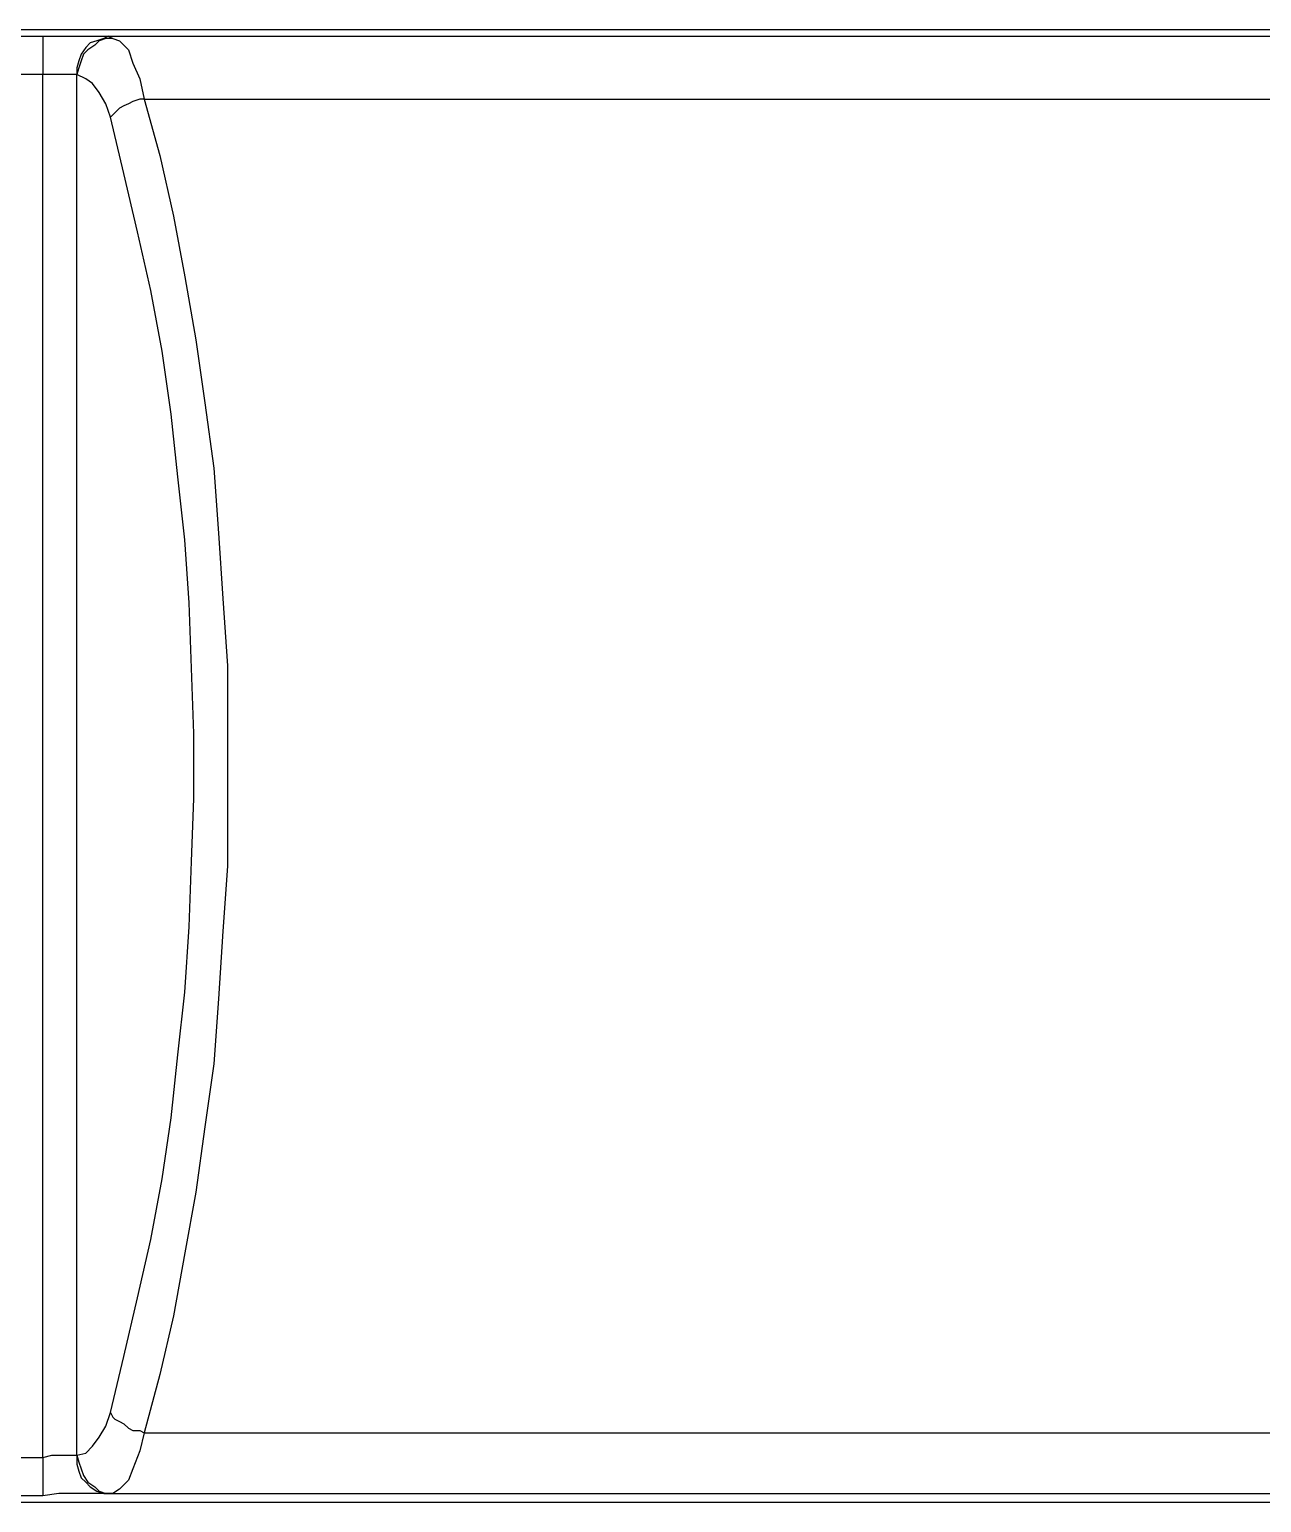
# Model space of a CAD drawing. Header units: centimetres. Extents: x -8.4 to 3.7, y -7.8 to 8.
# Drawn here: x -4.096 to -3.129, y -0.448 to 0.708 of the extents above; entities that cross this region are included whole.
import ezdxf

# ---------------------------------------------------------------- set-up
doc = ezdxf.new("R2010")
doc.units = ezdxf.units.CM
doc.header["$MEASUREMENT"] = 0
doc.layers.add('Layer 1', color=7, linetype='Continuous')

msp = doc.modelspace()

# ---------------------------------------------------------------- linework, layer by layer
at = {"layer": 'Layer 1', "lineweight": 25}
for points in [[(-5.72329, 0.70803), (-5.72329, 0.70803), (-2.46998, 0.70803), (-2.46998, 0.70803)], [(-4.10634, 0.70274), (-4.10634, 0.70274), (-4.08516, 0.70274), (-4.08516, 0.70274)], [(-4.03397, 0.70274), (-4.03397, 0.70274), (-2.24579, 0.70274), (-2.24579, 0.70274)], [(-4.03397, 0.70274), (-4.03397, 0.70274), (-4.03044, 0.70097), (-4.03044, 0.70097)], [(-4.08516, 0.67273), (-4.08516, 0.67273), (-4.10634, 0.67273), (-4.10634, 0.67273)], [(-4.08516, -0.41288), (-4.08516, -0.41288), (-4.08516, 0.67273), (-4.08516, 0.67273)], [(-4.05868, -0.41111), (-4.05868, -0.41111), (-4.05868, 0.67273), (-4.05868, 0.67273)], [(-4.05868, 0.67273), (-4.05868, 0.67273), (-4.05868, 0.67273), (-4.05868, 0.67273)], [(-4.00573, 0.65331), (-4.00573, 0.65331), (-2.27404, 0.65331), (-2.27404, 0.65331)], [(-4.00573, -0.39346), (-4.00573, -0.39346), (-2.27404, -0.39346), (-2.27404, -0.39346)], [(-4.10634, -0.41288), (-4.10634, -0.41288), (-4.08516, -0.41288), (-4.08516, -0.41288)], [(-4.05868, -0.41111), (-4.05868, -0.41111), (-4.05868, -0.41111), (-4.05868, -0.41111)], [(-2.46998, -0.44819), (-2.46998, -0.44819), (-5.72329, -0.44819), (-5.72329, -0.44819)], [(-4.08516, -0.44289), (-4.08516, -0.44289), (-4.10634, -0.44289), (-4.10634, -0.44289)], [(-4.03397, -0.44112), (-4.03397, -0.44112), (-2.24579, -0.44112), (-2.24579, -0.44112)], [(-4.03044, -0.44112), (-4.03044, -0.44112), (-4.03397, -0.44112), (-4.03397, -0.44112)]]:
    msp.add_open_spline(points, degree=3, dxfattribs=at)
for points, knots in [([(-4.08516, 0.70274), (-4.08516, 0.70274), (-4.0728, 0.70274), (-4.0728, 0.70274), (-4.0728, 0.70274), (-4.0728, 0.70274), (-4.06045, 0.70274), (-4.06045, 0.70274), (-4.06045, 0.70274), (-4.06045, 0.70274), (-4.04986, 0.70274), (-4.04986, 0.70274), (-4.04986, 0.70274), (-4.04986, 0.70274), (-4.04103, 0.70274), (-4.04103, 0.70274), (-4.04103, 0.70274), (-4.04103, 0.70274), (-4.03397, 0.70274), (-4.03397, 0.70274)], [0, 0, 0, 0, 0.1666667, 0.1666667, 0.1666667, 0.1666667, 0.3333333, 0.3333333, 0.3333333, 0.3333333, 0.5, 0.5, 0.5, 0.5, 0.6666667, 0.6666667, 0.6666667, 0.6666667, 1, 1, 1, 1]), ([(-4.08516, 0.70274), (-4.08516, 0.70274), (-4.08516, 0.70274), (-4.08516, 0.70274), (-4.08516, 0.70274), (-4.08516, 0.70274), (-4.08516, 0.70097), (-4.08516, 0.70097), (-4.08516, 0.70097), (-4.08516, 0.70097), (-4.08516, 0.69744), (-4.08516, 0.69744), (-4.08516, 0.69744), (-4.08516, 0.69744), (-4.08516, 0.69391), (-4.08516, 0.69391), (-4.08516, 0.69391), (-4.08516, 0.69391), (-4.08516, 0.68862), (-4.08516, 0.68862), (-4.08516, 0.68862), (-4.08516, 0.68862), (-4.08516, 0.68332), (-4.08516, 0.68332), (-4.08516, 0.68332), (-4.08516, 0.68332), (-4.08516, 0.67803), (-4.08516, 0.67803), (-4.08516, 0.67803), (-4.08516, 0.67803), (-4.08516, 0.67273), (-4.08516, 0.67273)], [0, 0, 0, 0, 0.1111111, 0.1111111, 0.1111111, 0.1111111, 0.2222222, 0.2222222, 0.2222222, 0.2222222, 0.3333333, 0.3333333, 0.3333333, 0.3333333, 0.4444444, 0.4444444, 0.4444444, 0.4444444, 0.5555556, 0.5555556, 0.5555556, 0.5555556, 0.6666667, 0.6666667, 0.6666667, 0.6666667, 0.7777778, 0.7777778, 0.7777778, 0.7777778, 1, 1, 1, 1]), ([(-4.03397, 0.70274), (-4.03397, 0.70274), (-4.0375, 0.70097), (-4.0375, 0.70097), (-4.0375, 0.70097), (-4.0375, 0.70097), (-4.04279, 0.69921), (-4.04279, 0.69921), (-4.04279, 0.69921), (-4.04279, 0.69921), (-4.04809, 0.69744), (-4.04809, 0.69744), (-4.04809, 0.69744), (-4.04809, 0.69744), (-4.05162, 0.69391), (-4.05162, 0.69391), (-4.05162, 0.69391), (-4.05162, 0.69391), (-4.05515, 0.68862), (-4.05515, 0.68862), (-4.05515, 0.68862), (-4.05515, 0.68862), (-4.05692, 0.68332), (-4.05692, 0.68332), (-4.05692, 0.68332), (-4.05692, 0.68332), (-4.05868, 0.67803), (-4.05868, 0.67803), (-4.05868, 0.67803), (-4.05868, 0.67803), (-4.05868, 0.67273), (-4.05868, 0.67273)], [0, 0, 0, 0, 0.1111111, 0.1111111, 0.1111111, 0.1111111, 0.2222222, 0.2222222, 0.2222222, 0.2222222, 0.3333333, 0.3333333, 0.3333333, 0.3333333, 0.4444444, 0.4444444, 0.4444444, 0.4444444, 0.5555556, 0.5555556, 0.5555556, 0.5555556, 0.6666667, 0.6666667, 0.6666667, 0.6666667, 0.7777778, 0.7777778, 0.7777778, 0.7777778, 1, 1, 1, 1]), ([(-4.03044, 0.70097), (-4.03044, 0.70097), (-4.03573, 0.70097), (-4.03573, 0.70097), (-4.03573, 0.70097), (-4.03573, 0.70097), (-4.04103, 0.69921), (-4.04103, 0.69921), (-4.04103, 0.69921), (-4.04103, 0.69921), (-4.04456, 0.69568), (-4.04456, 0.69568), (-4.04456, 0.69568), (-4.04456, 0.69568), (-4.04986, 0.69215), (-4.04986, 0.69215), (-4.04986, 0.69215), (-4.04986, 0.69215), (-4.05339, 0.68862), (-4.05339, 0.68862), (-4.05339, 0.68862), (-4.05339, 0.68862), (-4.05515, 0.68332), (-4.05515, 0.68332), (-4.05515, 0.68332), (-4.05515, 0.68332), (-4.05692, 0.67803), (-4.05692, 0.67803), (-4.05692, 0.67803), (-4.05692, 0.67803), (-4.05868, 0.67273), (-4.05868, 0.67273)], [0, 0, 0, 0, 0.1111111, 0.1111111, 0.1111111, 0.1111111, 0.2222222, 0.2222222, 0.2222222, 0.2222222, 0.3333333, 0.3333333, 0.3333333, 0.3333333, 0.4444444, 0.4444444, 0.4444444, 0.4444444, 0.5555556, 0.5555556, 0.5555556, 0.5555556, 0.6666667, 0.6666667, 0.6666667, 0.6666667, 0.7777778, 0.7777778, 0.7777778, 0.7777778, 1, 1, 1, 1]), ([(-4.03044, 0.70097), (-4.03044, 0.70097), (-4.02514, 0.69921), (-4.02514, 0.69921), (-4.02514, 0.69921), (-4.02514, 0.69921), (-4.01808, 0.69215), (-4.01808, 0.69215), (-4.01808, 0.69215), (-4.01808, 0.69215), (-4.01455, 0.68155), (-4.01455, 0.68155), (-4.01455, 0.68155), (-4.01455, 0.68155), (-4.00925, 0.6692), (-4.00925, 0.6692), (-4.00925, 0.6692), (-4.00925, 0.6692), (-4.00573, 0.65331), (-4.00573, 0.65331)], [0, 0, 0, 0, 0.1666667, 0.1666667, 0.1666667, 0.1666667, 0.3333333, 0.3333333, 0.3333333, 0.3333333, 0.5, 0.5, 0.5, 0.5, 0.6666667, 0.6666667, 0.6666667, 0.6666667, 1, 1, 1, 1]), ([(-4.05868, 0.67273), (-4.05868, 0.67273), (-4.06221, 0.67273), (-4.06221, 0.67273), (-4.06221, 0.67273), (-4.06221, 0.67273), (-4.06751, 0.67273), (-4.06751, 0.67273), (-4.06751, 0.67273), (-4.06751, 0.67273), (-4.0728, 0.67273), (-4.0728, 0.67273), (-4.0728, 0.67273), (-4.0728, 0.67273), (-4.0781, 0.67273), (-4.0781, 0.67273), (-4.0781, 0.67273), (-4.0781, 0.67273), (-4.08516, 0.67273), (-4.08516, 0.67273)], [0, 0, 0, 0, 0.1666667, 0.1666667, 0.1666667, 0.1666667, 0.3333333, 0.3333333, 0.3333333, 0.3333333, 0.5, 0.5, 0.5, 0.5, 0.6666667, 0.6666667, 0.6666667, 0.6666667, 1, 1, 1, 1]), ([(-4.0322, 0.63919), (-4.0322, 0.63919), (-4.03573, 0.64978), (-4.03573, 0.64978), (-4.03573, 0.64978), (-4.03573, 0.64978), (-4.04103, 0.65861), (-4.04103, 0.65861), (-4.04103, 0.65861), (-4.04103, 0.65861), (-4.04632, 0.66567), (-4.04632, 0.66567), (-4.04632, 0.66567), (-4.04632, 0.66567), (-4.05162, 0.6692), (-4.05162, 0.6692), (-4.05162, 0.6692), (-4.05162, 0.6692), (-4.05868, 0.67273), (-4.05868, 0.67273)], [0, 0, 0, 0, 0.1666667, 0.1666667, 0.1666667, 0.1666667, 0.3333333, 0.3333333, 0.3333333, 0.3333333, 0.5, 0.5, 0.5, 0.5, 0.6666667, 0.6666667, 0.6666667, 0.6666667, 1, 1, 1, 1]), ([(-4.00573, 0.65331), (-4.00573, 0.65331), (-4.00925, 0.65331), (-4.00925, 0.65331), (-4.00925, 0.65331), (-4.00925, 0.65331), (-4.01455, 0.65155), (-4.01455, 0.65155), (-4.01455, 0.65155), (-4.01455, 0.65155), (-4.01808, 0.64978), (-4.01808, 0.64978), (-4.01808, 0.64978), (-4.01808, 0.64978), (-4.02161, 0.64801), (-4.02161, 0.64801), (-4.02161, 0.64801), (-4.02161, 0.64801), (-4.02514, 0.64625), (-4.02514, 0.64625), (-4.02514, 0.64625), (-4.02514, 0.64625), (-4.02867, 0.64272), (-4.02867, 0.64272), (-4.02867, 0.64272), (-4.02867, 0.64272), (-4.03044, 0.64095), (-4.03044, 0.64095), (-4.03044, 0.64095), (-4.03044, 0.64095), (-4.0322, 0.63919), (-4.0322, 0.63919)], [0, 0, 0, 0, 0.1111111, 0.1111111, 0.1111111, 0.1111111, 0.2222222, 0.2222222, 0.2222222, 0.2222222, 0.3333333, 0.3333333, 0.3333333, 0.3333333, 0.4444444, 0.4444444, 0.4444444, 0.4444444, 0.5555556, 0.5555556, 0.5555556, 0.5555556, 0.6666667, 0.6666667, 0.6666667, 0.6666667, 0.7777778, 0.7777778, 0.7777778, 0.7777778, 1, 1, 1, 1]), ([(-4.00573, 0.65331), (-4.00573, 0.65331), (-3.99337, 0.60918), (-3.99337, 0.60918), (-3.99337, 0.60918), (-3.99337, 0.60918), (-3.98277, 0.56152), (-3.98277, 0.56152), (-3.98277, 0.56152), (-3.98277, 0.56152), (-3.97395, 0.51386), (-3.97395, 0.51386), (-3.97395, 0.51386), (-3.97395, 0.51386), (-3.96513, 0.46444), (-3.96513, 0.46444), (-3.96513, 0.46444), (-3.96513, 0.46444), (-3.95807, 0.41501), (-3.95807, 0.41501), (-3.95807, 0.41501), (-3.95807, 0.41501), (-3.951, 0.36382), (-3.951, 0.36382), (-3.951, 0.36382), (-3.951, 0.36382), (-3.94747, 0.31263), (-3.94747, 0.31263), (-3.94747, 0.31263), (-3.94747, 0.31263), (-3.94394, 0.26143), (-3.94394, 0.26143), (-3.94394, 0.26143), (-3.94394, 0.26143), (-3.94041, 0.20848), (-3.94041, 0.20848), (-3.94041, 0.20848), (-3.94041, 0.20848), (-3.94041, 0.15728), (-3.94041, 0.15728), (-3.94041, 0.15728), (-3.94041, 0.15728), (-3.94041, 0.10433), (-3.94041, 0.10433), (-3.94041, 0.10433), (-3.94041, 0.10433), (-3.94041, 0.05138), (-3.94041, 0.05138), (-3.94041, 0.05138), (-3.94041, 0.05138), (-3.94394, 0.00018), (-3.94394, 0.00018), (-3.94394, 0.00018), (-3.94394, 0.00018), (-3.94747, -0.05277), (-3.94747, -0.05277), (-3.94747, -0.05277), (-3.94747, -0.05277), (-3.951, -0.10397), (-3.951, -0.10397), (-3.951, -0.10397), (-3.951, -0.10397), (-3.95807, -0.15339), (-3.95807, -0.15339), (-3.95807, -0.15339), (-3.95807, -0.15339), (-3.96513, -0.20458), (-3.96513, -0.20458), (-3.96513, -0.20458), (-3.96513, -0.20458), (-3.97395, -0.25224), (-3.97395, -0.25224), (-3.97395, -0.25224), (-3.97395, -0.25224), (-3.98277, -0.30167), (-3.98277, -0.30167), (-3.98277, -0.30167), (-3.98277, -0.30167), (-3.99337, -0.34757), (-3.99337, -0.34757), (-3.99337, -0.34757), (-3.99337, -0.34757), (-4.00573, -0.39346), (-4.00573, -0.39346)], [0, 0, 0, 0, 0.0454545, 0.0454545, 0.0454545, 0.0454545, 0.0909091, 0.0909091, 0.0909091, 0.0909091, 0.1363636, 0.1363636, 0.1363636, 0.1363636, 0.1818182, 0.1818182, 0.1818182, 0.1818182, 0.2272727, 0.2272727, 0.2272727, 0.2272727, 0.2727273, 0.2727273, 0.2727273, 0.2727273, 0.3181818, 0.3181818, 0.3181818, 0.3181818, 0.3636364, 0.3636364, 0.3636364, 0.3636364, 0.4090909, 0.4090909, 0.4090909, 0.4090909, 0.4545455, 0.4545455, 0.4545455, 0.4545455, 0.5, 0.5, 0.5, 0.5, 0.5454545, 0.5454545, 0.5454545, 0.5454545, 0.5909091, 0.5909091, 0.5909091, 0.5909091, 0.6363636, 0.6363636, 0.6363636, 0.6363636, 0.6818182, 0.6818182, 0.6818182, 0.6818182, 0.7272727, 0.7272727, 0.7272727, 0.7272727, 0.7727273, 0.7727273, 0.7727273, 0.7727273, 0.8181818, 0.8181818, 0.8181818, 0.8181818, 0.8636364, 0.8636364, 0.8636364, 0.8636364, 0.9090909, 0.9090909, 0.9090909, 0.9090909, 1, 1, 1, 1]), ([(-4.0322, -0.37757), (-4.0322, -0.37757), (-4.02161, -0.33344), (-4.02161, -0.33344), (-4.02161, -0.33344), (-4.02161, -0.33344), (-4.01102, -0.28755), (-4.01102, -0.28755), (-4.01102, -0.28755), (-4.01102, -0.28755), (-4.00043, -0.24166), (-4.00043, -0.24166), (-4.00043, -0.24166), (-4.00043, -0.24166), (-3.9916, -0.19399), (-3.9916, -0.19399), (-3.9916, -0.19399), (-3.9916, -0.19399), (-3.98454, -0.14633), (-3.98454, -0.14633), (-3.98454, -0.14633), (-3.98454, -0.14633), (-3.97925, -0.09691), (-3.97925, -0.09691), (-3.97925, -0.09691), (-3.97925, -0.09691), (-3.97395, -0.04748), (-3.97395, -0.04748), (-3.97395, -0.04748), (-3.97395, -0.04748), (-3.97042, 0.00371), (-3.97042, 0.00371), (-3.97042, 0.00371), (-3.97042, 0.00371), (-3.96865, 0.0549), (-3.96865, 0.0549), (-3.96865, 0.0549), (-3.96865, 0.0549), (-3.96689, 0.10433), (-3.96689, 0.10433), (-3.96689, 0.10433), (-3.96689, 0.10433), (-3.96689, 0.15552), (-3.96689, 0.15552), (-3.96689, 0.15552), (-3.96689, 0.15552), (-3.96865, 0.20671), (-3.96865, 0.20671), (-3.96865, 0.20671), (-3.96865, 0.20671), (-3.97042, 0.25791), (-3.97042, 0.25791), (-3.97042, 0.25791), (-3.97042, 0.25791), (-3.97395, 0.30733), (-3.97395, 0.30733), (-3.97395, 0.30733), (-3.97395, 0.30733), (-3.97925, 0.35676), (-3.97925, 0.35676), (-3.97925, 0.35676), (-3.97925, 0.35676), (-3.98454, 0.40618), (-3.98454, 0.40618), (-3.98454, 0.40618), (-3.98454, 0.40618), (-3.9916, 0.45561), (-3.9916, 0.45561), (-3.9916, 0.45561), (-3.9916, 0.45561), (-4.00043, 0.50327), (-4.00043, 0.50327), (-4.00043, 0.50327), (-4.00043, 0.50327), (-4.01102, 0.54917), (-4.01102, 0.54917), (-4.01102, 0.54917), (-4.01102, 0.54917), (-4.02161, 0.59506), (-4.02161, 0.59506), (-4.02161, 0.59506), (-4.02161, 0.59506), (-4.0322, 0.63919), (-4.0322, 0.63919)], [0, 0, 0, 0, 0.0454545, 0.0454545, 0.0454545, 0.0454545, 0.0909091, 0.0909091, 0.0909091, 0.0909091, 0.1363636, 0.1363636, 0.1363636, 0.1363636, 0.1818182, 0.1818182, 0.1818182, 0.1818182, 0.2272727, 0.2272727, 0.2272727, 0.2272727, 0.2727273, 0.2727273, 0.2727273, 0.2727273, 0.3181818, 0.3181818, 0.3181818, 0.3181818, 0.3636364, 0.3636364, 0.3636364, 0.3636364, 0.4090909, 0.4090909, 0.4090909, 0.4090909, 0.4545455, 0.4545455, 0.4545455, 0.4545455, 0.5, 0.5, 0.5, 0.5, 0.5454545, 0.5454545, 0.5454545, 0.5454545, 0.5909091, 0.5909091, 0.5909091, 0.5909091, 0.6363636, 0.6363636, 0.6363636, 0.6363636, 0.6818182, 0.6818182, 0.6818182, 0.6818182, 0.7272727, 0.7272727, 0.7272727, 0.7272727, 0.7727273, 0.7727273, 0.7727273, 0.7727273, 0.8181818, 0.8181818, 0.8181818, 0.8181818, 0.8636364, 0.8636364, 0.8636364, 0.8636364, 0.9090909, 0.9090909, 0.9090909, 0.9090909, 1, 1, 1, 1]), ([(-4.05868, -0.41111), (-4.05868, -0.41111), (-4.05162, -0.40935), (-4.05162, -0.40935), (-4.05162, -0.40935), (-4.05162, -0.40935), (-4.04632, -0.40405), (-4.04632, -0.40405), (-4.04632, -0.40405), (-4.04632, -0.40405), (-4.04103, -0.39699), (-4.04103, -0.39699), (-4.04103, -0.39699), (-4.04103, -0.39699), (-4.03573, -0.38817), (-4.03573, -0.38817), (-4.03573, -0.38817), (-4.03573, -0.38817), (-4.0322, -0.37757), (-4.0322, -0.37757)], [0, 0, 0, 0, 0.1666667, 0.1666667, 0.1666667, 0.1666667, 0.3333333, 0.3333333, 0.3333333, 0.3333333, 0.5, 0.5, 0.5, 0.5, 0.6666667, 0.6666667, 0.6666667, 0.6666667, 1, 1, 1, 1]), ([(-4.0322, -0.37757), (-4.0322, -0.37757), (-4.03044, -0.38111), (-4.03044, -0.38111), (-4.03044, -0.38111), (-4.03044, -0.38111), (-4.02867, -0.38287), (-4.02867, -0.38287), (-4.02867, -0.38287), (-4.02867, -0.38287), (-4.02514, -0.38464), (-4.02514, -0.38464), (-4.02514, -0.38464), (-4.02514, -0.38464), (-4.02161, -0.3864), (-4.02161, -0.3864), (-4.02161, -0.3864), (-4.02161, -0.3864), (-4.01808, -0.38993), (-4.01808, -0.38993), (-4.01808, -0.38993), (-4.01808, -0.38993), (-4.01455, -0.3917), (-4.01455, -0.3917), (-4.01455, -0.3917), (-4.01455, -0.3917), (-4.00925, -0.3917), (-4.00925, -0.3917), (-4.00925, -0.3917), (-4.00925, -0.3917), (-4.00573, -0.39346), (-4.00573, -0.39346)], [0, 0, 0, 0, 0.1111111, 0.1111111, 0.1111111, 0.1111111, 0.2222222, 0.2222222, 0.2222222, 0.2222222, 0.3333333, 0.3333333, 0.3333333, 0.3333333, 0.4444444, 0.4444444, 0.4444444, 0.4444444, 0.5555556, 0.5555556, 0.5555556, 0.5555556, 0.6666667, 0.6666667, 0.6666667, 0.6666667, 0.7777778, 0.7777778, 0.7777778, 0.7777778, 1, 1, 1, 1]), ([(-4.00573, -0.39346), (-4.00573, -0.39346), (-4.00925, -0.40759), (-4.00925, -0.40759), (-4.00925, -0.40759), (-4.00925, -0.40759), (-4.01455, -0.42171), (-4.01455, -0.42171), (-4.01455, -0.42171), (-4.01455, -0.42171), (-4.01808, -0.43053), (-4.01808, -0.43053), (-4.01808, -0.43053), (-4.01808, -0.43053), (-4.02514, -0.43759), (-4.02514, -0.43759), (-4.02514, -0.43759), (-4.02514, -0.43759), (-4.03044, -0.44112), (-4.03044, -0.44112)], [0, 0, 0, 0, 0.1666667, 0.1666667, 0.1666667, 0.1666667, 0.3333333, 0.3333333, 0.3333333, 0.3333333, 0.5, 0.5, 0.5, 0.5, 0.6666667, 0.6666667, 0.6666667, 0.6666667, 1, 1, 1, 1]), ([(-4.08516, -0.41288), (-4.08516, -0.41288), (-4.0781, -0.41111), (-4.0781, -0.41111), (-4.0781, -0.41111), (-4.0781, -0.41111), (-4.0728, -0.41111), (-4.0728, -0.41111), (-4.0728, -0.41111), (-4.0728, -0.41111), (-4.06751, -0.41111), (-4.06751, -0.41111), (-4.06751, -0.41111), (-4.06751, -0.41111), (-4.06221, -0.41111), (-4.06221, -0.41111), (-4.06221, -0.41111), (-4.06221, -0.41111), (-4.05868, -0.41111), (-4.05868, -0.41111)], [0, 0, 0, 0, 0.1666667, 0.1666667, 0.1666667, 0.1666667, 0.3333333, 0.3333333, 0.3333333, 0.3333333, 0.5, 0.5, 0.5, 0.5, 0.6666667, 0.6666667, 0.6666667, 0.6666667, 1, 1, 1, 1]), ([(-4.08516, -0.41288), (-4.08516, -0.41288), (-4.08516, -0.41817), (-4.08516, -0.41817), (-4.08516, -0.41817), (-4.08516, -0.41817), (-4.08516, -0.42347), (-4.08516, -0.42347), (-4.08516, -0.42347), (-4.08516, -0.42347), (-4.08516, -0.42877), (-4.08516, -0.42877), (-4.08516, -0.42877), (-4.08516, -0.42877), (-4.08516, -0.4323), (-4.08516, -0.4323), (-4.08516, -0.4323), (-4.08516, -0.4323), (-4.08516, -0.43759), (-4.08516, -0.43759), (-4.08516, -0.43759), (-4.08516, -0.43759), (-4.08516, -0.43936), (-4.08516, -0.43936), (-4.08516, -0.43936), (-4.08516, -0.43936), (-4.08516, -0.44112), (-4.08516, -0.44112), (-4.08516, -0.44112), (-4.08516, -0.44112), (-4.08516, -0.44289), (-4.08516, -0.44289)], [0, 0, 0, 0, 0.1111111, 0.1111111, 0.1111111, 0.1111111, 0.2222222, 0.2222222, 0.2222222, 0.2222222, 0.3333333, 0.3333333, 0.3333333, 0.3333333, 0.4444444, 0.4444444, 0.4444444, 0.4444444, 0.5555556, 0.5555556, 0.5555556, 0.5555556, 0.6666667, 0.6666667, 0.6666667, 0.6666667, 0.7777778, 0.7777778, 0.7777778, 0.7777778, 1, 1, 1, 1]), ([(-4.05868, -0.41111), (-4.05868, -0.41111), (-4.05692, -0.41641), (-4.05692, -0.41641), (-4.05692, -0.41641), (-4.05692, -0.41641), (-4.05515, -0.42171), (-4.05515, -0.42171), (-4.05515, -0.42171), (-4.05515, -0.42171), (-4.05339, -0.427), (-4.05339, -0.427), (-4.05339, -0.427), (-4.05339, -0.427), (-4.04986, -0.4323), (-4.04986, -0.4323), (-4.04986, -0.4323), (-4.04986, -0.4323), (-4.04456, -0.43583), (-4.04456, -0.43583), (-4.04456, -0.43583), (-4.04456, -0.43583), (-4.04103, -0.43936), (-4.04103, -0.43936), (-4.04103, -0.43936), (-4.04103, -0.43936), (-4.03573, -0.44112), (-4.03573, -0.44112), (-4.03573, -0.44112), (-4.03573, -0.44112), (-4.03044, -0.44112), (-4.03044, -0.44112)], [0, 0, 0, 0, 0.1111111, 0.1111111, 0.1111111, 0.1111111, 0.2222222, 0.2222222, 0.2222222, 0.2222222, 0.3333333, 0.3333333, 0.3333333, 0.3333333, 0.4444444, 0.4444444, 0.4444444, 0.4444444, 0.5555556, 0.5555556, 0.5555556, 0.5555556, 0.6666667, 0.6666667, 0.6666667, 0.6666667, 0.7777778, 0.7777778, 0.7777778, 0.7777778, 1, 1, 1, 1]), ([(-4.05868, -0.41111), (-4.05868, -0.41111), (-4.05868, -0.41817), (-4.05868, -0.41817), (-4.05868, -0.41817), (-4.05868, -0.41817), (-4.05692, -0.42347), (-4.05692, -0.42347), (-4.05692, -0.42347), (-4.05692, -0.42347), (-4.05515, -0.42877), (-4.05515, -0.42877), (-4.05515, -0.42877), (-4.05515, -0.42877), (-4.05162, -0.4323), (-4.05162, -0.4323), (-4.05162, -0.4323), (-4.05162, -0.4323), (-4.04809, -0.43583), (-4.04809, -0.43583), (-4.04809, -0.43583), (-4.04809, -0.43583), (-4.04279, -0.43936), (-4.04279, -0.43936), (-4.04279, -0.43936), (-4.04279, -0.43936), (-4.0375, -0.44112), (-4.0375, -0.44112), (-4.0375, -0.44112), (-4.0375, -0.44112), (-4.03397, -0.44112), (-4.03397, -0.44112)], [0, 0, 0, 0, 0.1111111, 0.1111111, 0.1111111, 0.1111111, 0.2222222, 0.2222222, 0.2222222, 0.2222222, 0.3333333, 0.3333333, 0.3333333, 0.3333333, 0.4444444, 0.4444444, 0.4444444, 0.4444444, 0.5555556, 0.5555556, 0.5555556, 0.5555556, 0.6666667, 0.6666667, 0.6666667, 0.6666667, 0.7777778, 0.7777778, 0.7777778, 0.7777778, 1, 1, 1, 1]), ([(-4.03397, -0.44112), (-4.03397, -0.44112), (-4.04103, -0.44112), (-4.04103, -0.44112), (-4.04103, -0.44112), (-4.04103, -0.44112), (-4.04986, -0.44112), (-4.04986, -0.44112), (-4.04986, -0.44112), (-4.04986, -0.44112), (-4.06045, -0.44112), (-4.06045, -0.44112), (-4.06045, -0.44112), (-4.06045, -0.44112), (-4.0728, -0.44112), (-4.0728, -0.44112), (-4.0728, -0.44112), (-4.0728, -0.44112), (-4.08516, -0.44289), (-4.08516, -0.44289)], [0, 0, 0, 0, 0.1666667, 0.1666667, 0.1666667, 0.1666667, 0.3333333, 0.3333333, 0.3333333, 0.3333333, 0.5, 0.5, 0.5, 0.5, 0.6666667, 0.6666667, 0.6666667, 0.6666667, 1, 1, 1, 1])]:
    msp.add_open_spline(points, degree=3, knots=knots, dxfattribs=at)

doc.saveas('drawing.dxf')
